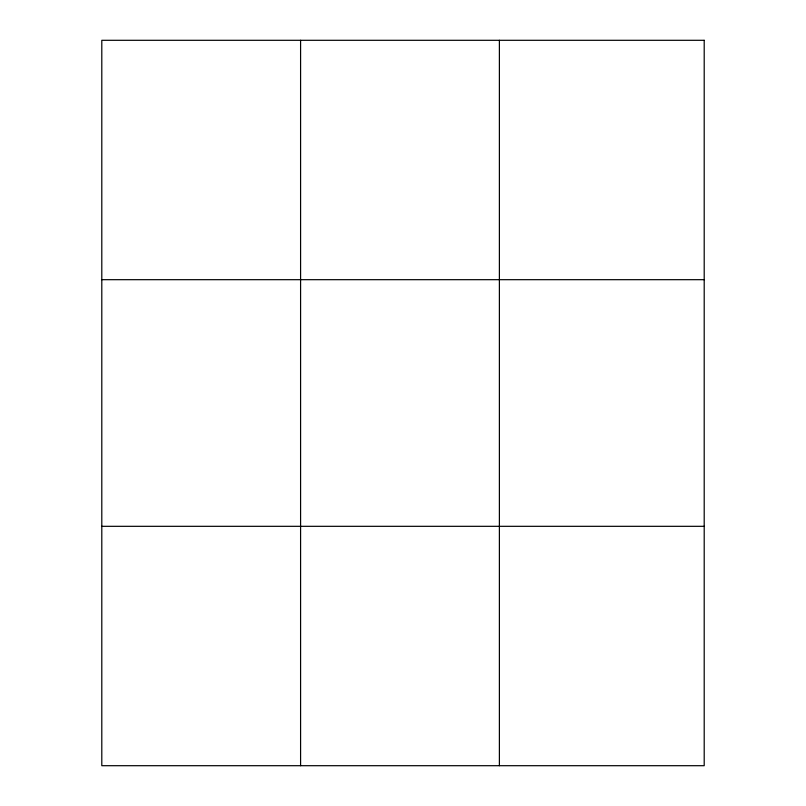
<?xml version="1.0" encoding="UTF-8"?>
<svg xmlns="http://www.w3.org/2000/svg" width="806" height="806" viewBox="0 0 806 806"><rect width="100%" height="100%" fill="white"/><g stroke="black" fill="none" stroke-linecap="round" stroke-linejoin="round"><path stroke-width="1.21" d="M300.588 40.3L300.588 765.7M499.388 40.3L499.388 765.7M101.798 279.682L704.202 279.682M101.798 526.318L704.202 526.318M704.202 40.3L704.202 765.7L101.798 765.7L101.798 40.3L704.202 40.3"/></g></svg>
